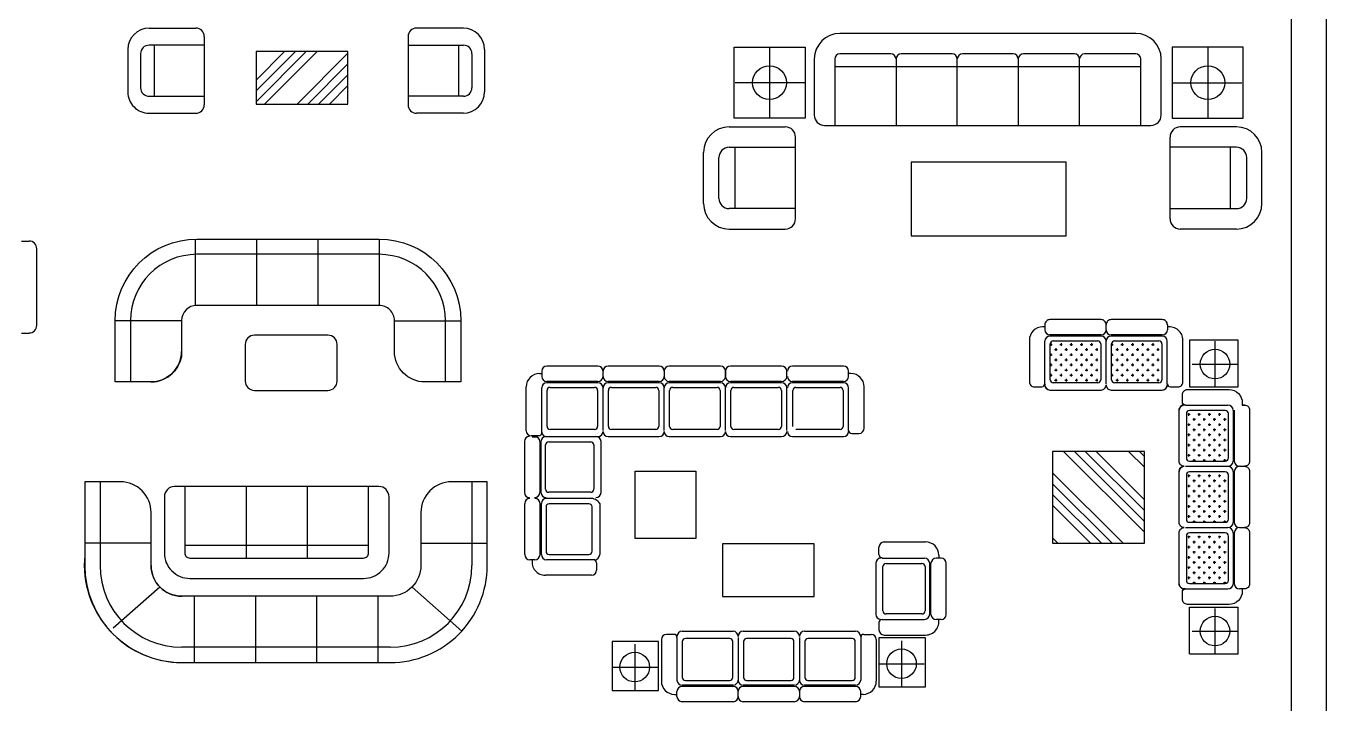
# Model space of a CAD drawing. Header units: inches. Extents: x 2.2 to 44.7, y 13.7 to 38.5.
# Drawn here: x 10.44 to 23.17, y 21.77 to 28.41 of the extents above; entities that cross this region are included whole.
import ezdxf

# ---------------------------------------------------------------- set-up
doc = ezdxf.new("R2010")
doc.units = ezdxf.units.IN
doc.header["$MEASUREMENT"] = 0
for name, color, linetype in [('02', 2, 'Continuous'), ('1', 1, 'Continuous'), ('kadrbm', 4, 'Continuous')]:
    doc.layers.add(name, color=color, linetype=linetype)

# ---------------------------------------------------------------- blocks, each defined once
blk = doc.blocks.new('kadrbm')
at = {"layer": 'kadrbm', "color": 4}
blk.add_lwpolyline([(0, 0), (0, 24.797), (21, 24.797), (21, 0), (0, 0)], close=True, dxfattribs=at)
blk.add_lwpolyline([(20.663, 0.326), (20.663, 24.46), (0.337, 24.46), (0.337, 0.326), (20.663, 0.326)], dxfattribs=at)

msp = doc.modelspace()

# ---------------------------------------------------------------- linework, layer by layer
at = {"layer": '02'}
for p, q in [((11.645, 28.384), (12.103, 28.384)), ((12.186, 28.301), (12.186, 27.634)), ((14.181, 28.301), (14.181, 27.634)), ((14.723, 28.384), (14.265, 28.384)), ((21.307, 28.332), (18.41, 28.332)), ((11.436, 28.176), (11.436, 27.759)), ((12.186, 28.218), (11.645, 28.218)), ((11.694, 28.218), (11.694, 27.718)), ((14.181, 28.218), (14.723, 28.218)), ((14.674, 28.218), (14.674, 27.718)), ((14.931, 28.176), (14.931, 27.759)), ((17.721, 28.197), (17.721, 27.503)), ((22.013, 28.197), (22.013, 27.503)), ((11.561, 28.134), (11.561, 27.801)), ((14.806, 28.134), (14.806, 27.801)), ((18.16, 28.082), (18.16, 27.532)), ((18.36, 28.082), (18.36, 27.432)), ((18.36, 28.01), (21.357, 28.01)), ((18.91, 28.132), (18.41, 28.132)), ((18.96, 28.082), (18.96, 27.432)), ((19.51, 28.132), (19.01, 28.132)), ((19.56, 27.432), (19.56, 28.082)), ((20.107, 28.132), (19.61, 28.132)), ((20.157, 28.082), (20.157, 27.432)), ((20.707, 28.132), (20.207, 28.132)), ((20.757, 27.432), (20.757, 28.082)), ((21.307, 28.132), (20.807, 28.132)), ((21.357, 27.432), (21.357, 28.082)), ((21.557, 27.532), (21.557, 28.082)), ((18.069, 27.85), (17.386, 27.85)), ((21.665, 27.85), (22.348, 27.85)), ((11.645, 27.718), (12.186, 27.718)), ((14.723, 27.718), (14.181, 27.718)), ((11.645, 27.551), (12.103, 27.551)), ((14.723, 27.551), (14.265, 27.551)), ((17.326, 27.417), (17.876, 27.417)), ((18.26, 27.432), (21.457, 27.432)), ((22.294, 27.417), (21.744, 27.417)), ((17.976, 26.517), (17.976, 27.317)), ((21.644, 26.517), (21.644, 27.317)), ((17.076, 26.667), (17.076, 27.167)), ((17.226, 26.717), (17.226, 27.117)), ((17.326, 27.217), (17.976, 27.217)), ((17.385, 26.617), (17.385, 27.217)), ((22.294, 27.217), (21.644, 27.217)), ((22.236, 26.617), (22.236, 27.217)), ((22.394, 26.717), (22.394, 27.117)), ((22.544, 26.667), (22.544, 27.167)), ((17.976, 26.617), (17.326, 26.617)), ((21.644, 26.617), (22.294, 26.617)), ((17.326, 26.417), (17.876, 26.417)), ((22.294, 26.417), (21.744, 26.417)), ((10.395, 26.298), (10.47, 26.298)), ((12.098, 26.319), (12.098, 25.669)), ((12.698, 26.319), (12.698, 25.669)), ((13.298, 26.319), (13.298, 25.669)), ((13.898, 26.319), (13.898, 25.669)), ((10.545, 25.474), (10.545, 26.224)), ((13.898, 26.169), (12.113, 26.169)), ((13.898, 25.669), (12.113, 25.669)), ((11.963, 25.519), (11.313, 25.519)), ((11.463, 25.519), (11.463, 24.919)), ((14.048, 25.519), (14.698, 25.519)), ((14.548, 24.919), (14.548, 25.519)), ((20.418, 25.48), (20.418, 25.43)), ((21.018, 25.43), (21.018, 25.48)), ((21.618, 25.48), (21.618, 25.43)), ((10.395, 25.398), (10.47, 25.398)), ((20.968, 25.38), (20.468, 25.38)), ((20.968, 25.368), (20.468, 25.368)), ((21.568, 25.38), (21.068, 25.38)), ((21.567, 25.368), (21.068, 25.368)), ((20.418, 24.901), (20.418, 25.318)), ((20.47, 24.941), (20.47, 25.292)), ((20.5, 25.322), (20.935, 25.322)), ((20.965, 25.292), (20.965, 24.941)), ((21.018, 24.901), (21.018, 25.318)), ((21.07, 24.941), (21.07, 25.292)), ((21.1, 25.322), (21.534, 25.322)), ((21.564, 25.292), (21.564, 24.941)), ((21.617, 24.901), (21.617, 25.318)), ((22.084, 24.872), (22.084, 25.317)), ((21.861, 25.094), (22.307, 25.094)), ((15.469, 25.002), (15.489, 25.002)), ((15.491, 25.024), (15.491, 24.974)), ((16.041, 25.074), (15.541, 25.074)), ((16.091, 24.974), (16.091, 25.024)), ((16.641, 25.074), (16.141, 25.074)), ((16.691, 25.024), (16.691, 24.974)), ((17.24, 25.074), (16.74, 25.074)), ((17.29, 25.024), (17.29, 24.974)), ((17.291, 24.974), (17.291, 25.024)), ((17.84, 25.074), (17.34, 25.074)), ((17.89, 24.974), (17.89, 25.024)), ((18.446, 25.074), (17.946, 25.074)), ((18.496, 24.974), (18.496, 25.024)), ((18.518, 25.002), (18.498, 25.002)), ((15.339, 24.441), (15.339, 24.872)), ((15.491, 24.421), (15.491, 24.862)), ((16.041, 24.924), (15.541, 24.924)), ((16.041, 24.912), (15.541, 24.912)), ((15.543, 24.484), (15.543, 24.836)), ((15.573, 24.866), (16.008, 24.866)), ((16.038, 24.836), (16.038, 24.484)), ((16.091, 24.445), (16.091, 24.862)), ((16.641, 24.924), (16.141, 24.924)), ((16.64, 24.912), (16.141, 24.912)), ((16.143, 24.484), (16.143, 24.836)), ((16.173, 24.866), (16.607, 24.866)), ((16.637, 24.836), (16.637, 24.484)), ((16.69, 24.445), (16.69, 24.862)), ((16.691, 24.445), (16.691, 24.862)), ((17.24, 24.924), (16.74, 24.924)), ((17.24, 24.912), (16.74, 24.912)), ((16.743, 24.484), (16.743, 24.836)), ((16.773, 24.866), (17.207, 24.866)), ((17.237, 24.836), (17.237, 24.484)), ((17.29, 24.445), (17.29, 24.862)), ((17.84, 24.924), (17.34, 24.924)), ((17.84, 24.912), (17.34, 24.912)), ((17.342, 24.484), (17.342, 24.836)), ((17.372, 24.866), (17.807, 24.866)), ((17.837, 24.836), (17.837, 24.484)), ((17.89, 24.445), (17.89, 24.862)), ((18.446, 24.924), (17.946, 24.924)), ((18.446, 24.912), (17.946, 24.912)), ((17.949, 24.484), (17.949, 24.836)), ((17.979, 24.866), (18.413, 24.866)), ((18.443, 24.836), (18.443, 24.484)), ((18.496, 24.445), (18.496, 24.862)), ((18.648, 24.465), (18.648, 24.872)), ((20.935, 24.911), (20.5, 24.911)), ((21.534, 24.911), (21.1, 24.911)), ((21.794, 24.693), (22.211, 24.693)), ((21.804, 24.609), (21.804, 24.175)), ((22.185, 24.639), (21.834, 24.639)), ((22.215, 24.175), (22.215, 24.609)), ((22.261, 24.642), (22.261, 24.143)), ((22.273, 24.643), (22.273, 24.143)), ((16.008, 24.454), (15.573, 24.454)), ((16.607, 24.454), (16.173, 24.454)), ((17.207, 24.454), (16.773, 24.454)), ((17.807, 24.454), (17.372, 24.454)), ((18.413, 24.454), (17.979, 24.454)), ((15.321, 24.337), (15.321, 23.837)), ((15.461, 24.391), (15.389, 24.391)), ((15.397, 24.381), (15.447, 24.381)), ((15.471, 24.337), (15.471, 23.837)), ((15.483, 24.336), (15.483, 23.837)), ((15.541, 24.384), (16.041, 24.384)), ((16.036, 24.381), (15.559, 24.381)), ((15.559, 24.333), (15.97, 24.333)), ((16.071, 23.837), (16.071, 24.336)), ((16.141, 24.384), (16.64, 24.384)), ((16.74, 24.384), (17.24, 24.384)), ((17.34, 24.384), (17.84, 24.384)), ((17.946, 24.384), (18.446, 24.384)), ((18.526, 24.415), (18.598, 24.415)), ((15.529, 23.869), (15.529, 24.303)), ((16, 24.303), (16, 23.869)), ((21.794, 24.093), (22.211, 24.093)), ((21.834, 24.145), (22.185, 24.145)), ((22.323, 24.093), (22.373, 24.093)), ((11.015, 23.941), (11.015, 23.121)), ((11.165, 23.941), (11.165, 23.121)), ((14.807, 23.941), (14.807, 23.121)), ((21.804, 24.009), (21.804, 23.575)), ((22.185, 24.039), (21.834, 24.039)), ((22.215, 23.575), (22.215, 24.009)), ((22.261, 24.042), (22.261, 23.543)), ((22.273, 24.043), (22.273, 23.543)), ((12.595, 23.895), (12.595, 23.195)), ((13.195, 23.895), (13.195, 23.195)), ((15.97, 23.839), (15.559, 23.839)), ((15.324, 23.228), (15.324, 23.728)), ((15.474, 23.228), (15.474, 23.728)), ((15.487, 23.228), (15.487, 23.728)), ((15.991, 23.778), (15.514, 23.778)), ((15.533, 23.696), (15.533, 23.261)), ((15.953, 23.726), (15.563, 23.726)), ((15.983, 23.261), (15.983, 23.696)), ((16.058, 23.728), (16.058, 23.228)), ((21.794, 23.493), (22.211, 23.493)), ((21.834, 23.545), (22.185, 23.545)), ((22.185, 23.44), (21.834, 23.44)), ((22.261, 23.443), (22.261, 22.943)), ((22.273, 23.443), (22.273, 22.943)), ((22.323, 23.493), (22.373, 23.493)), ((13.795, 23.317), (11.995, 23.317)), ((18.793, 23.229), (18.793, 23.302)), ((18.843, 23.352), (19.25, 23.352)), ((21.804, 23.41), (21.804, 22.975)), ((22.215, 22.975), (22.215, 23.41)), ((15.424, 23.178), (15.374, 23.178)), ((15.997, 23.178), (15.537, 23.178)), ((15.563, 23.231), (15.953, 23.231)), ((18.823, 23.193), (19.24, 23.193)), ((19.402, 23.193), (19.352, 23.193)), ((19.38, 23.222), (19.38, 23.202)), ((16.027, 23.148), (16.027, 23.076)), ((18.762, 23.143), (18.762, 22.644)), ((18.832, 22.677), (18.832, 23.111)), ((18.862, 23.141), (19.214, 23.141)), ((19.244, 23.111), (19.244, 22.677)), ((19.29, 22.644), (19.29, 23.143)), ((19.302, 22.643), (19.302, 23.143)), ((19.452, 22.643), (19.452, 23.143)), ((15.977, 23.026), (15.526, 23.026)), ((21.834, 22.945), (22.185, 22.945)), ((11.751, 22.911), (11.295, 22.507)), ((12.086, 22.821), (12.086, 22.171)), ((12.686, 22.821), (12.686, 22.171)), ((13.286, 22.821), (13.286, 22.171)), ((13.886, 22.821), (13.886, 22.171)), ((14.221, 22.911), (14.708, 22.48)), ((21.794, 22.893), (22.211, 22.893)), ((22.373, 22.893), (22.323, 22.893)), ((22.084, 22.257), (22.084, 22.702)), ((18.793, 22.563), (18.793, 22.491)), ((18.823, 22.594), (19.24, 22.594)), ((19.214, 22.647), (18.862, 22.647)), ((19.402, 22.593), (19.352, 22.593)), ((16.785, 22.447), (16.712, 22.447)), ((16.815, 22.417), (16.815, 22)), ((16.865, 22.478), (17.364, 22.478)), ((17.331, 22.407), (16.897, 22.407)), ((17.414, 22.417), (17.414, 22)), ((17.464, 22.478), (17.964, 22.478)), ((17.931, 22.407), (17.497, 22.407)), ((18.014, 22.417), (18.014, 22)), ((18.064, 22.478), (18.564, 22.478)), ((18.531, 22.407), (18.097, 22.407)), ((18.614, 22.417), (18.614, 22)), ((18.644, 22.447), (18.717, 22.447)), ((18.843, 22.441), (19.25, 22.441)), ((21.861, 22.479), (22.307, 22.479)), ((14.007, 22.321), (11.965, 22.321)), ((16.401, 22.35), (16.401, 21.904)), ((16.662, 22.397), (16.662, 21.99)), ((16.867, 22.377), (16.867, 22.026)), ((17.361, 22.026), (17.361, 22.377)), ((17.467, 22.377), (17.467, 22.026)), ((17.961, 22.026), (17.961, 22.377)), ((18.067, 22.377), (18.067, 22.026)), ((18.561, 22.026), (18.561, 22.377)), ((18.767, 22.397), (18.767, 21.99)), ((19.014, 22.383), (19.014, 21.937)), ((18.792, 22.16), (19.237, 22.16)), ((16.179, 22.127), (16.624, 22.127)), ((17.364, 21.95), (16.865, 21.95)), ((17.365, 21.938), (16.865, 21.938)), ((16.897, 21.996), (17.331, 21.996)), ((17.964, 21.95), (17.464, 21.95)), ((17.964, 21.938), (17.464, 21.938)), ((17.497, 21.996), (17.931, 21.996)), ((18.564, 21.95), (18.064, 21.95)), ((18.564, 21.938), (18.064, 21.938)), ((18.097, 21.996), (18.531, 21.996)), ((16.792, 21.86), (16.812, 21.86)), ((16.815, 21.838), (16.815, 21.888)), ((17.365, 21.788), (16.865, 21.788)), ((17.414, 21.838), (17.414, 21.888)), ((17.964, 21.788), (17.464, 21.788)), ((18.015, 21.888), (18.015, 21.838)), ((18.564, 21.788), (18.064, 21.788)), ((18.614, 21.838), (18.614, 21.888)), ((18.637, 21.86), (18.617, 21.86))]:
    msp.add_line(p, q, dxfattribs=at)
for points in [[(13.593, 27.64), (13.593, 28.156), (12.693, 28.156)], [(12.693, 28.156), (12.693, 27.64), (13.593, 27.64)], [(22.312, 24.871), (22.312, 25.328), (21.833, 25.328)], [(21.833, 25.328), (21.833, 24.871), (22.312, 24.871)], [(20.492, 23.339), (21.392, 23.339), (21.392, 24.239)], [(21.392, 24.239), (20.492, 24.239), (20.492, 23.339)], [(11.665, 23.341), (11.015, 23.341)], [(14.307, 23.341), (14.957, 23.341)], [(21.833, 22.257), (22.312, 22.257), (22.312, 22.714)], [(21.833, 22.257), (21.833, 22.714), (22.312, 22.714)]]:
    msp.add_lwpolyline(points, dxfattribs=at)
for points in [[(18.069, 28.197), (18.069, 27.503), (17.374, 27.503), (17.374, 28.197)], [(21.665, 28.197), (21.665, 27.503), (22.36, 27.503), (22.36, 28.197)], [(19.109, 27.071), (19.109, 26.351), (20.625, 26.351), (20.625, 27.071)], [(16.999, 24.044), (16.999, 23.385), (16.405, 23.385), (16.405, 24.044)], [(18.16, 23.335), (17.26, 23.335), (17.26, 22.819), (18.16, 22.819)], [(19.248, 22.412), (18.792, 22.412), (18.792, 21.932), (19.248, 21.932)], [(16.635, 22.379), (16.179, 22.379), (16.179, 21.899), (16.635, 21.899)]]:
    msp.add_lwpolyline(points, close=True, dxfattribs=at)
for points in [[(11.963, 25.519), (11.963, 25.165, -0.351865), (11.663, 24.919), (11.313, 24.919), (11.313, 25.519, -0.414213), (12.113, 26.319), (13.898, 26.319, -0.414213), (14.698, 25.519), (14.698, 24.919), (14.348, 24.919, -0.414212), (14.048, 25.219), (14.048, 25.519, 0.414218), (13.898, 25.669), (12.098, 25.669, 0.385435)], [(21.618, 25.48, 0.414214), (21.568, 25.53), (21.068, 25.53, 0.418049), (21.018, 25.48, 0.414214), (20.968, 25.53), (20.468, 25.53, 0.414214), (20.418, 25.48)], [(20.418, 25.458), (20.396, 25.458, 0.414214), (20.266, 25.328), (20.266, 24.921, 0.414214), (20.316, 24.871), (20.388, 24.871, 0.414214), (20.418, 24.901, 0.465074), (20.468, 24.84), (20.968, 24.84, 0.414214), (21.018, 24.89, 0.414214), (21.068, 24.84), (21.567, 24.84, 0.461848), (21.618, 24.901)], [(21.618, 24.901, 0.414214), (21.648, 24.871), (21.72, 24.871, 0.414214), (21.77, 24.921), (21.77, 25.328, 0.465572), (21.618, 25.456)], [(22.351, 22.893), (22.351, 22.871, -0.414214), (22.221, 22.741), (21.814, 22.741, -0.414214), (21.764, 22.791), (21.764, 22.863, -0.414214), (21.794, 22.893, -0.465074), (21.733, 22.943), (21.733, 23.443, -0.414214), (21.783, 23.493, -0.414214), (21.733, 23.543), (21.733, 24.042, -0.410409), (21.783, 24.093, -0.414214), (21.733, 24.143), (21.733, 24.642, -0.462883), (21.794, 24.693, -0.414214), (21.764, 24.723), (21.764, 24.795, -0.414214), (21.814, 24.845), (22.221, 24.845, -0.414214), (22.351, 24.715), (22.351, 24.693), (22.373, 24.693), (22.351, 24.693)], [(22.373, 24.693, -0.414214), (22.423, 24.643), (22.423, 24.143, -0.414214), (22.373, 24.093, -0.414214), (22.423, 24.043), (22.423, 23.543, -0.414214), (22.373, 23.493, -0.418049), (22.423, 23.443), (22.423, 22.943, -0.414214), (22.373, 22.893)], [(11.015, 23.221, 0.44051), (11.965, 22.171), (14.007, 22.171, 0.414214), (14.957, 23.121), (14.957, 23.941), (14.607, 23.941, 0.414214), (14.307, 23.641), (14.307, 23.121, -0.414214), (14.007, 22.821), (11.965, 22.821, -0.415264), (11.665, 23.121), (11.665, 23.641, 0.414214), (11.365, 23.941), (11.015, 23.941)], [(11.995, 23.895), (11.995, 23.245, 0.414214), (12.045, 23.195), (13.745, 23.195, 0.414214), (13.795, 23.245), (13.795, 23.895)]]:
    msp.add_lwpolyline(points, format="xyb", dxfattribs=at)
for points in [[(12.677, 24.837), (13.397, 24.837, 0.414214), (13.487, 24.927), (13.487, 25.287, 0.414214), (13.397, 25.377), (12.677, 25.377, 0.414214), (12.587, 25.287), (12.587, 24.927, 0.414214)], [(13.995, 23.795, 0.414214), (13.895, 23.895), (11.895, 23.895, 0.414214), (11.795, 23.795), (11.795, 23.245, 0.414214), (12.045, 22.995), (13.745, 22.995, 0.414214), (13.995, 23.245)]]:
    msp.add_lwpolyline(points, format="xyb", close=True, dxfattribs=at)
for centre, radius in [((17.721, 27.85), 0.166), ((22.013, 27.85), 0.166), ((22.084, 25.094), 0.145), ((22.084, 22.479), 0.145), ((19.014, 22.16), 0.145), ((16.401, 22.127), 0.145)]:
    msp.add_circle(centre, radius, dxfattribs=at)
for centre, radius, start, end in [((11.645, 28.176), 0.208, 89.9974, 179.9974), ((12.103, 28.301), 0.0833, 359.9974, 89.9974), ((14.265, 28.301), 0.0833, 90.0026, 180.0026), ((14.723, 28.176), 0.208, 0.0026, 90.0026), ((18.41, 28.082), 0.25, 90, 180), ((21.307, 28.082), 0.25, 0, 90), ((11.645, 28.134), 0.0833, 89.9974, 179.9974), ((14.723, 28.134), 0.0833, 0.0026, 90.0026), ((18.41, 28.082), 0.05, 90, 180), ((18.91, 28.082), 0.05, 0, 90), ((19.01, 28.082), 0.05, 90, 180), ((19.51, 28.082), 0.05, 0, 90), ((19.61, 28.082), 0.05, 90, 180), ((20.107, 28.082), 0.05, 0, 90), ((20.207, 28.082), 0.05, 90, 180), ((20.707, 28.082), 0.05, 0, 90), ((20.807, 28.082), 0.05, 90, 180), ((21.307, 28.082), 0.05, 0, 90), ((11.645, 27.759), 0.208, 179.9974, 269.9974), ((11.645, 27.801), 0.0833, 179.9974, 269.9974), ((14.723, 27.801), 0.0833, 270.0026, 0.0026), ((14.723, 27.759), 0.208, 270.0026, 0.0026), ((12.103, 27.634), 0.0833, 269.9974, 359.9974), ((14.265, 27.634), 0.0833, 180.0026, 270.0026), ((18.26, 27.532), 0.1, 180, 270), ((21.457, 27.532), 0.1, 270, 0), ((17.326, 27.167), 0.25, 90, 180), ((17.876, 27.317), 0.1, 0, 90), ((21.744, 27.317), 0.1, 90, 180), ((22.294, 27.167), 0.25, 0, 90), ((17.326, 27.117), 0.1, 90, 180), ((22.294, 27.117), 0.1, 0, 90), ((17.326, 26.667), 0.25, 180, 270), ((17.326, 26.717), 0.1, 180, 270), ((22.294, 26.717), 0.1, 270, 0), ((22.294, 26.667), 0.25, 270, 0), ((17.876, 26.517), 0.1, 270, 0), ((21.744, 26.517), 0.1, 180, 270), ((10.47, 26.224), 0.075, 0, 90), ((12.113, 25.519), 0.65, 90, 180), ((13.898, 25.519), 0.65, 0, 90), ((12.113, 25.519), 0.15, 90, 180), ((10.47, 25.474), 0.075, 270, 0), ((20.468, 25.43), 0.05, 180, 270), ((20.468, 25.318), 0.05, 90, 180), ((20.968, 25.43), 0.05, 270, 0), ((20.968, 25.318), 0.05, 0, 90), ((21.068, 25.43), 0.05, 180, 270), ((21.068, 25.318), 0.05, 90, 180), ((21.567, 25.318), 0.05, 0, 90), ((21.568, 25.43), 0.05, 270, 0), ((11.663, 25.219), 0.3, 270, 0), ((20.5, 25.292), 0.03, 90, 180), ((20.935, 25.292), 0.03, 0, 90), ((21.1, 25.292), 0.03, 90, 180), ((21.534, 25.292), 0.03, 0, 90), ((15.469, 24.872), 0.13, 90, 180), ((15.541, 25.024), 0.05, 90, 180), ((15.541, 24.974), 0.05, 180, 270), ((16.041, 25.024), 0.05, 0, 90), ((16.041, 24.974), 0.05, 270, 0), ((16.141, 25.024), 0.05, 90, 180), ((16.141, 24.974), 0.05, 180, 270), ((16.641, 25.024), 0.05, 0, 90), ((16.641, 24.974), 0.05, 270, 0), ((16.74, 25.024), 0.05, 90, 180), ((16.74, 24.974), 0.05, 180, 270), ((17.24, 25.024), 0.05, 0, 90), ((17.24, 24.974), 0.05, 270, 0), ((17.34, 25.024), 0.05, 90, 180), ((17.34, 24.974), 0.05, 180, 270), ((17.84, 25.024), 0.05, 0, 90), ((17.84, 24.974), 0.05, 270, 0), ((17.946, 25.024), 0.05, 90, 180), ((17.946, 24.974), 0.05, 180, 270), ((18.446, 25.024), 0.05, 0, 90), ((18.446, 24.974), 0.05, 270, 0), ((18.518, 24.872), 0.13, 0, 90), ((15.541, 24.862), 0.05, 90, 180), ((15.573, 24.836), 0.03, 90, 180), ((16.008, 24.836), 0.03, 0, 90), ((16.041, 24.862), 0.05, 0, 90), ((16.141, 24.862), 0.05, 90, 180), ((16.173, 24.836), 0.03, 90, 180), ((16.607, 24.836), 0.03, 0, 90), ((16.64, 24.862), 0.05, 0, 90), ((16.74, 24.862), 0.05, 90, 180), ((16.773, 24.836), 0.03, 90, 180), ((17.207, 24.836), 0.03, 0, 90), ((17.24, 24.862), 0.05, 0, 90), ((17.34, 24.862), 0.05, 90, 180), ((17.372, 24.836), 0.03, 90, 180), ((17.807, 24.836), 0.03, 0, 90), ((17.84, 24.862), 0.05, 0, 90), ((17.946, 24.862), 0.05, 90, 180), ((17.979, 24.836), 0.03, 90, 180), ((18.413, 24.836), 0.03, 0, 90), ((18.446, 24.862), 0.05, 0, 90), ((20.468, 24.89), 0.05, 180, 270), ((20.5, 24.941), 0.03, 180, 270), ((20.935, 24.941), 0.03, 270, 0), ((21.1, 24.941), 0.03, 180, 270), ((21.534, 24.941), 0.03, 270, 0), ((21.567, 24.89), 0.05, 270, 0), ((21.783, 24.642), 0.05, 90, 180), ((21.834, 24.609), 0.03, 90, 180), ((22.185, 24.609), 0.03, 0, 90), ((22.211, 24.642), 0.05, 0, 90), ((15.573, 24.484), 0.03, 180, 270), ((16.008, 24.484), 0.03, 270, 0), ((16.173, 24.484), 0.03, 180, 270), ((16.607, 24.484), 0.03, 270, 0), ((16.773, 24.484), 0.03, 180, 270), ((17.207, 24.484), 0.03, 270, 0), ((17.372, 24.484), 0.03, 180, 270), ((17.807, 24.484), 0.03, 270, 0), ((18.413, 24.484), 0.03, 270, 0), ((18.526, 24.445), 0.03, 180, 270), ((18.598, 24.465), 0.05, 270, 0), ((15.371, 24.337), 0.05, 90, 180), ((15.389, 24.441), 0.05, 180, 270), ((15.421, 24.337), 0.05, 0, 90), ((15.461, 24.421), 0.03, 270, 0), ((15.533, 24.336), 0.05, 90, 180), ((15.537, 24.43), 0.0458, 181.0097, 275.3351), ((15.559, 24.303), 0.03, 90, 180), ((15.97, 24.303), 0.03, 0, 90), ((16.021, 24.336), 0.05, 0, 90), ((16.041, 24.434), 0.05, 270, 0), ((16.141, 24.434), 0.05, 180, 270), ((16.64, 24.434), 0.05, 270, 0), ((16.74, 24.434), 0.05, 180, 270), ((17.24, 24.434), 0.05, 270, 0), ((17.34, 24.434), 0.05, 180, 270), ((17.84, 24.434), 0.05, 270, 0), ((17.946, 24.434), 0.05, 180, 270), ((18.446, 24.434), 0.05, 270, 0), ((21.783, 24.042), 0.05, 90, 180), ((21.834, 24.175), 0.03, 180, 270), ((22.185, 24.175), 0.03, 270, 0), ((22.211, 24.143), 0.05, 270, 0), ((22.211, 24.042), 0.05, 0, 90), ((22.323, 24.143), 0.05, 180, 270), ((22.323, 24.043), 0.05, 90, 180), ((21.834, 24.009), 0.03, 90, 180), ((22.185, 24.009), 0.03, 0, 90), ((15.371, 23.837), 0.05, 180, 270), ((15.421, 23.837), 0.05, 270, 0), ((15.533, 23.837), 0.05, 180, 270), ((15.559, 23.869), 0.03, 180, 270), ((15.97, 23.869), 0.03, 270, 0), ((16.021, 23.837), 0.05, 270, 0), ((15.374, 23.728), 0.05, 90, 180), ((15.424, 23.728), 0.05, 0, 90), ((15.537, 23.728), 0.05, 90, 180), ((15.563, 23.696), 0.03, 90, 180), ((15.953, 23.696), 0.03, 0, 90), ((15.969, 23.675), 0.104, 31.1206, 92.7511), ((21.834, 23.575), 0.03, 180, 270), ((22.185, 23.575), 0.03, 270, 0), ((21.834, 23.41), 0.03, 90, 180), ((22.185, 23.41), 0.03, 0, 90), ((22.211, 23.543), 0.05, 270, 0), ((22.211, 23.443), 0.05, 0, 90), ((22.323, 23.543), 0.05, 180, 270), ((22.323, 23.443), 0.05, 90, 180), ((18.843, 23.302), 0.05, 90, 180), ((19.25, 23.222), 0.13, 0, 90), ((15.374, 23.228), 0.05, 180, 270), ((15.526, 23.156), 0.13, 170.1386, 270), ((15.424, 23.228), 0.05, 270, 0), ((15.537, 23.228), 0.05, 180, 270), ((15.563, 23.261), 0.03, 180, 270), ((15.953, 23.261), 0.03, 270, 0), ((15.997, 23.148), 0.03, 0, 90), ((16.008, 23.228), 0.05, 270, 0), ((18.812, 23.143), 0.05, 90, 180), ((18.823, 23.229), 0.03, 180, 270), ((19.24, 23.143), 0.05, 0, 90), ((19.352, 23.143), 0.05, 90, 180), ((19.402, 23.143), 0.05, 0, 90), ((11.965, 23.121), 0.95, 180, 270), ((11.965, 23.121), 0.8, 180, 270), ((11.965, 23.121), 0.3, 180, 270), ((14.007, 23.121), 0.8, 270, 0), ((15.977, 23.076), 0.05, 270, 0), ((18.862, 23.111), 0.03, 90, 180), ((19.214, 23.111), 0.03, 0, 90), ((21.783, 22.943), 0.05, 180, 280.4628), ((21.834, 22.975), 0.03, 180, 270), ((22.185, 22.975), 0.03, 270, 0), ((22.211, 22.943), 0.05, 270, 0), ((22.323, 22.943), 0.05, 180, 270), ((18.862, 22.677), 0.03, 180, 270), ((19.214, 22.677), 0.03, 270, 0), ((18.812, 22.644), 0.05, 180, 270), ((18.823, 22.563), 0.03, 90, 180), ((19.24, 22.644), 0.05, 270, 0), ((19.25, 22.571), 0.13, 270, 9.8614), ((19.352, 22.643), 0.05, 180, 270), ((19.402, 22.643), 0.05, 270, 0), ((16.712, 22.397), 0.05, 90, 180), ((16.785, 22.417), 0.03, 0, 90), ((16.865, 22.428), 0.05, 90, 180), ((16.897, 22.377), 0.03, 90, 180), ((17.331, 22.377), 0.03, 0, 90), ((17.364, 22.428), 0.05, 0, 90), ((17.464, 22.428), 0.05, 90, 180), ((17.497, 22.377), 0.03, 90, 180), ((17.931, 22.377), 0.03, 0, 90), ((17.964, 22.428), 0.05, 0, 90), ((18.064, 22.428), 0.05, 90, 180), ((18.097, 22.377), 0.03, 90, 180), ((18.531, 22.377), 0.03, 0, 90), ((18.564, 22.428), 0.05, 0, 90), ((18.644, 22.417), 0.03, 90, 180), ((18.717, 22.397), 0.05, 0, 90), ((18.843, 22.491), 0.05, 180, 270), ((16.897, 22.026), 0.03, 180, 270), ((17.331, 22.026), 0.03, 270, 0), ((17.497, 22.026), 0.03, 180, 270), ((17.931, 22.026), 0.03, 270, 0), ((18.097, 22.026), 0.03, 180, 270), ((18.531, 22.026), 0.03, 270, 0), ((16.792, 21.99), 0.13, 180, 270), ((16.865, 22), 0.05, 180, 270), ((16.865, 21.888), 0.05, 90, 180), ((17.364, 22), 0.05, 270, 0), ((17.365, 21.888), 0.05, 0, 90), ((17.464, 22), 0.05, 180, 270), ((17.464, 21.888), 0.05, 90, 180), ((17.964, 22), 0.05, 270, 0), ((17.964, 21.888), 0.05, 0, 90), ((18.064, 22), 0.05, 180, 270), ((18.064, 21.888), 0.05, 90, 180), ((18.564, 22), 0.05, 270, 0), ((18.564, 21.888), 0.05, 0, 90), ((18.637, 21.99), 0.13, 270, 0), ((16.865, 21.838), 0.05, 180, 270), ((17.365, 21.838), 0.05, 270, 0), ((17.464, 21.838), 0.05, 180, 270), ((17.964, 21.838), 0.05, 270, 0), ((18.064, 21.838), 0.05, 180, 270), ((18.564, 21.838), 0.05, 270, 0)]:
    msp.add_arc(centre, radius, start, end, dxfattribs=at)
at = {"layer": '1'}
for p, q in [((13.185, 28.156), (12.693, 27.664)), ((13.079, 28.156), (12.693, 27.77)), ((12.973, 28.156), (12.693, 27.876)), ((13.291, 28.156), (12.776, 27.64)), ((13.593, 28.14), (13.094, 27.64)), ((13.593, 28.034), (13.2, 27.64)), ((13.593, 27.928), (13.306, 27.64)), ((13.593, 27.822), (13.412, 27.64)), ((20.47, 25.286), (20.488, 25.286)), ((20.476, 25.299), (20.476, 25.274)), ((20.513, 25.236), (20.538, 25.236)), ((20.526, 25.249), (20.526, 25.224)), ((20.563, 25.286), (20.588, 25.286)), ((20.576, 25.299), (20.576, 25.274)), ((20.613, 25.236), (20.638, 25.236)), ((20.626, 25.249), (20.626, 25.224)), ((20.663, 25.286), (20.688, 25.286)), ((20.676, 25.299), (20.676, 25.274)), ((20.713, 25.236), (20.738, 25.236)), ((20.726, 25.249), (20.726, 25.224)), ((20.763, 25.286), (20.788, 25.286)), ((20.776, 25.299), (20.776, 25.274)), ((20.813, 25.236), (20.838, 25.236)), ((20.826, 25.249), (20.826, 25.224)), ((20.863, 25.286), (20.888, 25.286)), ((20.876, 25.299), (20.876, 25.274)), ((20.913, 25.236), (20.938, 25.236)), ((20.926, 25.249), (20.926, 25.224)), ((20.963, 25.286), (20.965, 25.286)), ((21.07, 25.286), (21.088, 25.286)), ((21.075, 25.299), (21.075, 25.274)), ((21.113, 25.236), (21.138, 25.236)), ((21.125, 25.249), (21.125, 25.224)), ((21.163, 25.286), (21.188, 25.286)), ((21.175, 25.299), (21.175, 25.274)), ((21.213, 25.236), (21.238, 25.236)), ((21.225, 25.249), (21.225, 25.224)), ((21.263, 25.286), (21.288, 25.286)), ((21.275, 25.299), (21.275, 25.274)), ((21.313, 25.236), (21.338, 25.236)), ((21.325, 25.249), (21.325, 25.224)), ((21.363, 25.286), (21.388, 25.286)), ((21.375, 25.299), (21.375, 25.274)), ((21.413, 25.236), (21.438, 25.236)), ((21.425, 25.249), (21.425, 25.224)), ((21.463, 25.286), (21.488, 25.286)), ((21.475, 25.299), (21.475, 25.274)), ((21.513, 25.236), (21.538, 25.236)), ((21.525, 25.249), (21.525, 25.224)), ((21.563, 25.286), (21.564, 25.286)), ((20.47, 25.186), (20.488, 25.186)), ((20.47, 25.086), (20.488, 25.086)), ((20.476, 25.199), (20.476, 25.174)), ((20.476, 25.099), (20.476, 25.074)), ((20.513, 25.136), (20.538, 25.136)), ((20.526, 25.149), (20.526, 25.124)), ((20.563, 25.186), (20.588, 25.186)), ((20.563, 25.086), (20.588, 25.086)), ((20.576, 25.199), (20.576, 25.174)), ((20.576, 25.099), (20.576, 25.074)), ((20.613, 25.136), (20.638, 25.136)), ((20.626, 25.149), (20.626, 25.124)), ((20.663, 25.186), (20.688, 25.186)), ((20.663, 25.086), (20.688, 25.086)), ((20.676, 25.199), (20.676, 25.174)), ((20.676, 25.099), (20.676, 25.074)), ((20.713, 25.136), (20.738, 25.136)), ((20.726, 25.149), (20.726, 25.124)), ((20.763, 25.186), (20.788, 25.186)), ((20.763, 25.086), (20.788, 25.086)), ((20.776, 25.199), (20.776, 25.174)), ((20.776, 25.099), (20.776, 25.074)), ((20.813, 25.136), (20.838, 25.136)), ((20.826, 25.149), (20.826, 25.124)), ((20.863, 25.186), (20.888, 25.186)), ((20.863, 25.086), (20.888, 25.086)), ((20.876, 25.199), (20.876, 25.174)), ((20.876, 25.099), (20.876, 25.074)), ((20.913, 25.136), (20.938, 25.136)), ((20.926, 25.149), (20.926, 25.124)), ((20.963, 25.186), (20.965, 25.186)), ((20.963, 25.086), (20.965, 25.086)), ((21.07, 25.186), (21.088, 25.186)), ((21.07, 25.086), (21.088, 25.086)), ((21.075, 25.199), (21.075, 25.174)), ((21.075, 25.099), (21.075, 25.074)), ((21.113, 25.136), (21.138, 25.136)), ((21.125, 25.149), (21.125, 25.124)), ((21.163, 25.186), (21.188, 25.186)), ((21.163, 25.086), (21.188, 25.086)), ((21.175, 25.199), (21.175, 25.174)), ((21.175, 25.099), (21.175, 25.074)), ((21.213, 25.136), (21.238, 25.136)), ((21.225, 25.149), (21.225, 25.124)), ((21.263, 25.186), (21.288, 25.186)), ((21.263, 25.086), (21.288, 25.086)), ((21.275, 25.199), (21.275, 25.174)), ((21.275, 25.099), (21.275, 25.074)), ((21.313, 25.136), (21.338, 25.136)), ((21.325, 25.149), (21.325, 25.124)), ((21.363, 25.186), (21.388, 25.186)), ((21.363, 25.086), (21.388, 25.086)), ((21.375, 25.199), (21.375, 25.174)), ((21.375, 25.099), (21.375, 25.074)), ((21.413, 25.136), (21.438, 25.136)), ((21.425, 25.149), (21.425, 25.124)), ((21.463, 25.186), (21.488, 25.186)), ((21.463, 25.086), (21.488, 25.086)), ((21.475, 25.199), (21.475, 25.174)), ((21.475, 25.099), (21.475, 25.074)), ((21.513, 25.136), (21.538, 25.136)), ((21.525, 25.149), (21.525, 25.124)), ((21.563, 25.186), (21.564, 25.186)), ((21.563, 25.086), (21.564, 25.086)), ((20.47, 24.986), (20.488, 24.986)), ((20.476, 24.999), (20.476, 24.974)), ((20.513, 25.036), (20.538, 25.036)), ((20.526, 25.049), (20.526, 25.024)), ((20.563, 24.986), (20.588, 24.986)), ((20.576, 24.999), (20.576, 24.974)), ((20.613, 25.036), (20.638, 25.036)), ((20.626, 25.049), (20.626, 25.024)), ((20.663, 24.986), (20.688, 24.986)), ((20.676, 24.999), (20.676, 24.974)), ((20.713, 25.036), (20.738, 25.036)), ((20.726, 25.049), (20.726, 25.024)), ((20.763, 24.986), (20.788, 24.986)), ((20.776, 24.999), (20.776, 24.974)), ((20.813, 25.036), (20.838, 25.036)), ((20.826, 25.049), (20.826, 25.024)), ((20.863, 24.986), (20.888, 24.986)), ((20.876, 24.999), (20.876, 24.974)), ((20.913, 25.036), (20.938, 25.036)), ((20.926, 25.049), (20.926, 25.024)), ((20.963, 24.986), (20.965, 24.986)), ((21.07, 24.986), (21.088, 24.986)), ((21.075, 24.999), (21.075, 24.974)), ((21.113, 25.036), (21.138, 25.036)), ((21.125, 25.049), (21.125, 25.024)), ((21.163, 24.986), (21.188, 24.986)), ((21.175, 24.999), (21.175, 24.974)), ((21.213, 25.036), (21.238, 25.036)), ((21.225, 25.049), (21.225, 25.024)), ((21.263, 24.986), (21.288, 24.986)), ((21.275, 24.999), (21.275, 24.974)), ((21.313, 25.036), (21.338, 25.036)), ((21.325, 25.049), (21.325, 25.024)), ((21.363, 24.986), (21.388, 24.986)), ((21.375, 24.999), (21.375, 24.974)), ((21.413, 25.036), (21.438, 25.036)), ((21.425, 25.049), (21.425, 25.024)), ((21.463, 24.986), (21.488, 24.986)), ((21.475, 24.999), (21.475, 24.974)), ((21.513, 25.036), (21.538, 25.036)), ((21.525, 25.049), (21.525, 25.024)), ((21.563, 24.986), (21.564, 24.986)), ((20.513, 24.936), (20.538, 24.936)), ((20.526, 24.949), (20.526, 24.924)), ((20.613, 24.936), (20.638, 24.936)), ((20.626, 24.949), (20.626, 24.924)), ((20.713, 24.936), (20.738, 24.936)), ((20.726, 24.949), (20.726, 24.924)), ((20.813, 24.936), (20.838, 24.936)), ((20.826, 24.949), (20.826, 24.924)), ((20.913, 24.936), (20.938, 24.936)), ((20.926, 24.949), (20.926, 24.924)), ((21.113, 24.936), (21.138, 24.936)), ((21.125, 24.949), (21.125, 24.924)), ((21.213, 24.936), (21.238, 24.936)), ((21.225, 24.949), (21.225, 24.924)), ((21.313, 24.936), (21.338, 24.936)), ((21.325, 24.949), (21.325, 24.924)), ((21.413, 24.936), (21.438, 24.936)), ((21.425, 24.949), (21.425, 24.924)), ((21.513, 24.936), (21.538, 24.936)), ((21.525, 24.949), (21.525, 24.924)), ((21.842, 24.6), (21.817, 24.6)), ((21.829, 24.588), (21.829, 24.613)), ((21.879, 24.638), (21.879, 24.639)), ((21.942, 24.6), (21.917, 24.6)), ((21.929, 24.588), (21.929, 24.613)), ((21.979, 24.638), (21.979, 24.639)), ((22.042, 24.6), (22.017, 24.6)), ((22.029, 24.588), (22.029, 24.613)), ((22.079, 24.638), (22.079, 24.639)), ((22.142, 24.6), (22.117, 24.6)), ((22.129, 24.588), (22.129, 24.613)), ((22.179, 24.638), (22.179, 24.639)), ((21.842, 24.5), (21.817, 24.5)), ((21.829, 24.488), (21.829, 24.513)), ((21.892, 24.55), (21.867, 24.55)), ((21.892, 24.45), (21.867, 24.45)), ((21.879, 24.538), (21.879, 24.563)), ((21.879, 24.438), (21.879, 24.463)), ((21.942, 24.5), (21.917, 24.5)), ((21.929, 24.488), (21.929, 24.513)), ((21.992, 24.55), (21.967, 24.55)), ((21.992, 24.45), (21.967, 24.45)), ((21.979, 24.538), (21.979, 24.563)), ((21.979, 24.438), (21.979, 24.463)), ((22.042, 24.5), (22.017, 24.5)), ((22.029, 24.488), (22.029, 24.513)), ((22.092, 24.55), (22.067, 24.55)), ((22.092, 24.45), (22.067, 24.45)), ((22.079, 24.538), (22.079, 24.563)), ((22.079, 24.438), (22.079, 24.463)), ((22.142, 24.5), (22.117, 24.5)), ((22.129, 24.488), (22.129, 24.513)), ((22.192, 24.55), (22.167, 24.55)), ((22.192, 24.45), (22.167, 24.45)), ((22.179, 24.538), (22.179, 24.563)), ((22.179, 24.438), (22.179, 24.463)), ((21.842, 24.4), (21.817, 24.4)), ((21.829, 24.388), (21.829, 24.413)), ((21.892, 24.35), (21.867, 24.35)), ((21.879, 24.338), (21.879, 24.363)), ((21.942, 24.4), (21.917, 24.4)), ((21.929, 24.388), (21.929, 24.413)), ((21.992, 24.35), (21.967, 24.35)), ((21.979, 24.338), (21.979, 24.363)), ((22.042, 24.4), (22.017, 24.4)), ((22.029, 24.388), (22.029, 24.413)), ((22.092, 24.35), (22.067, 24.35)), ((22.079, 24.338), (22.079, 24.363)), ((22.142, 24.4), (22.117, 24.4)), ((22.129, 24.388), (22.129, 24.413)), ((22.192, 24.35), (22.167, 24.35)), ((22.179, 24.338), (22.179, 24.363)), ((20.601, 24.239), (21.392, 23.448)), ((20.707, 24.239), (21.392, 23.554)), ((20.813, 24.239), (21.392, 23.66)), ((20.919, 24.239), (21.392, 23.766)), ((21.237, 24.239), (21.392, 24.084)), ((21.344, 24.239), (21.392, 24.19)), ((21.842, 24.3), (21.817, 24.3)), ((21.842, 24.2), (21.817, 24.2)), ((21.829, 24.288), (21.829, 24.313)), ((21.829, 24.188), (21.829, 24.213)), ((21.892, 24.25), (21.867, 24.25)), ((21.879, 24.238), (21.879, 24.263)), ((21.942, 24.3), (21.917, 24.3)), ((21.942, 24.2), (21.917, 24.2)), ((21.929, 24.288), (21.929, 24.313)), ((21.929, 24.188), (21.929, 24.213)), ((21.992, 24.25), (21.967, 24.25)), ((21.979, 24.238), (21.979, 24.263)), ((22.042, 24.3), (22.017, 24.3)), ((22.042, 24.2), (22.017, 24.2)), ((22.029, 24.288), (22.029, 24.313)), ((22.029, 24.188), (22.029, 24.213)), ((22.092, 24.25), (22.067, 24.25)), ((22.079, 24.238), (22.079, 24.263)), ((22.142, 24.3), (22.117, 24.3)), ((22.142, 24.2), (22.117, 24.2)), ((22.129, 24.288), (22.129, 24.313)), ((22.129, 24.188), (22.129, 24.213)), ((22.192, 24.25), (22.167, 24.25)), ((22.179, 24.238), (22.179, 24.263)), ((21.892, 24.15), (21.867, 24.15)), ((21.879, 24.145), (21.879, 24.163)), ((21.992, 24.15), (21.967, 24.15)), ((21.979, 24.145), (21.979, 24.163)), ((22.092, 24.15), (22.067, 24.15)), ((22.079, 24.145), (22.079, 24.163)), ((22.192, 24.15), (22.167, 24.15)), ((22.179, 24.145), (22.179, 24.163)), ((20.492, 24.03), (21.183, 23.339)), ((21.842, 24), (21.817, 24)), ((21.829, 23.988), (21.829, 24.013)), ((21.892, 23.95), (21.867, 23.95)), ((21.879, 24.038), (21.879, 24.039)), ((21.879, 23.938), (21.879, 23.963)), ((21.942, 24), (21.917, 24)), ((21.929, 23.988), (21.929, 24.013)), ((21.992, 23.95), (21.967, 23.95)), ((21.979, 24.038), (21.979, 24.039)), ((21.979, 23.938), (21.979, 23.963)), ((22.042, 24), (22.017, 24)), ((22.029, 23.988), (22.029, 24.013)), ((22.092, 23.95), (22.067, 23.95)), ((22.079, 24.038), (22.079, 24.039)), ((22.079, 23.938), (22.079, 23.963)), ((22.142, 24), (22.117, 24)), ((22.129, 23.988), (22.129, 24.013)), ((22.192, 23.95), (22.167, 23.95)), ((22.179, 24.038), (22.179, 24.039)), ((22.179, 23.938), (22.179, 23.963)), ((20.492, 23.923), (21.077, 23.339)), ((20.492, 23.817), (20.971, 23.339)), ((21.842, 23.9), (21.817, 23.9)), ((21.829, 23.888), (21.829, 23.913)), ((21.829, 23.788), (21.829, 23.813)), ((21.892, 23.85), (21.867, 23.85)), ((21.879, 23.838), (21.879, 23.863)), ((21.942, 23.9), (21.917, 23.9)), ((21.929, 23.888), (21.929, 23.913)), ((21.929, 23.788), (21.929, 23.813)), ((21.992, 23.85), (21.967, 23.85)), ((21.979, 23.838), (21.979, 23.863)), ((22.042, 23.9), (22.017, 23.9)), ((22.029, 23.888), (22.029, 23.913)), ((22.029, 23.788), (22.029, 23.813)), ((22.092, 23.85), (22.067, 23.85)), ((22.079, 23.838), (22.079, 23.863)), ((22.142, 23.9), (22.117, 23.9)), ((22.129, 23.888), (22.129, 23.913)), ((22.129, 23.788), (22.129, 23.813)), ((22.192, 23.85), (22.167, 23.85)), ((22.179, 23.838), (22.179, 23.863)), ((20.492, 23.711), (20.865, 23.339)), ((21.842, 23.8), (21.817, 23.8)), ((21.842, 23.7), (21.817, 23.7)), ((21.829, 23.688), (21.829, 23.713)), ((21.892, 23.75), (21.867, 23.75)), ((21.879, 23.738), (21.879, 23.763)), ((21.942, 23.8), (21.917, 23.8)), ((21.942, 23.7), (21.917, 23.7)), ((21.929, 23.688), (21.929, 23.713)), ((21.992, 23.75), (21.967, 23.75)), ((21.979, 23.738), (21.979, 23.763)), ((22.042, 23.8), (22.017, 23.8)), ((22.042, 23.7), (22.017, 23.7)), ((22.029, 23.688), (22.029, 23.713)), ((22.092, 23.75), (22.067, 23.75)), ((22.079, 23.738), (22.079, 23.763)), ((22.142, 23.8), (22.117, 23.8)), ((22.142, 23.7), (22.117, 23.7)), ((22.129, 23.688), (22.129, 23.713)), ((22.192, 23.75), (22.167, 23.75)), ((22.179, 23.738), (22.179, 23.763)), ((21.842, 23.6), (21.817, 23.6)), ((21.829, 23.588), (21.829, 23.613)), ((21.892, 23.65), (21.867, 23.65)), ((21.879, 23.638), (21.879, 23.663)), ((21.879, 23.545), (21.879, 23.563)), ((21.942, 23.6), (21.917, 23.6)), ((21.929, 23.588), (21.929, 23.613)), ((21.992, 23.65), (21.967, 23.65)), ((21.979, 23.638), (21.979, 23.663)), ((21.979, 23.545), (21.979, 23.563)), ((22.042, 23.6), (22.017, 23.6)), ((22.029, 23.588), (22.029, 23.613)), ((22.092, 23.65), (22.067, 23.65)), ((22.079, 23.638), (22.079, 23.663)), ((22.079, 23.545), (22.079, 23.563)), ((22.142, 23.6), (22.117, 23.6)), ((22.129, 23.588), (22.129, 23.613)), ((22.192, 23.65), (22.167, 23.65)), ((22.179, 23.638), (22.179, 23.663)), ((22.179, 23.545), (22.179, 23.563)), ((21.892, 23.55), (21.867, 23.55)), ((21.879, 23.438), (21.879, 23.44)), ((21.992, 23.55), (21.967, 23.55)), ((21.979, 23.438), (21.979, 23.44)), ((22.092, 23.55), (22.067, 23.55)), ((22.079, 23.438), (22.079, 23.44)), ((22.192, 23.55), (22.167, 23.55)), ((22.179, 23.438), (22.179, 23.44)), ((20.492, 23.393), (20.546, 23.339)), ((21.842, 23.401), (21.817, 23.401)), ((21.842, 23.301), (21.817, 23.301)), ((21.829, 23.388), (21.829, 23.413)), ((21.829, 23.288), (21.829, 23.313)), ((21.892, 23.351), (21.867, 23.351)), ((21.879, 23.338), (21.879, 23.363)), ((21.942, 23.401), (21.917, 23.401)), ((21.942, 23.301), (21.917, 23.301)), ((21.929, 23.388), (21.929, 23.413)), ((21.929, 23.288), (21.929, 23.313)), ((21.992, 23.351), (21.967, 23.351)), ((21.979, 23.338), (21.979, 23.363)), ((22.042, 23.401), (22.017, 23.401)), ((22.042, 23.301), (22.017, 23.301)), ((22.029, 23.388), (22.029, 23.413)), ((22.029, 23.288), (22.029, 23.313)), ((22.092, 23.351), (22.067, 23.351)), ((22.079, 23.338), (22.079, 23.363)), ((22.142, 23.401), (22.117, 23.401)), ((22.142, 23.301), (22.117, 23.301)), ((22.129, 23.388), (22.129, 23.413)), ((22.129, 23.288), (22.129, 23.313)), ((22.192, 23.351), (22.167, 23.351)), ((22.179, 23.338), (22.179, 23.363)), ((21.842, 23.201), (21.817, 23.201)), ((21.829, 23.188), (21.829, 23.213)), ((21.892, 23.251), (21.867, 23.251)), ((21.879, 23.238), (21.879, 23.263)), ((21.942, 23.201), (21.917, 23.201)), ((21.929, 23.188), (21.929, 23.213)), ((21.992, 23.251), (21.967, 23.251)), ((21.979, 23.238), (21.979, 23.263)), ((22.042, 23.201), (22.017, 23.201)), ((22.029, 23.188), (22.029, 23.213)), ((22.092, 23.251), (22.067, 23.251)), ((22.079, 23.238), (22.079, 23.263)), ((22.142, 23.201), (22.117, 23.201)), ((22.129, 23.188), (22.129, 23.213)), ((22.192, 23.251), (22.167, 23.251)), ((22.179, 23.238), (22.179, 23.263)), ((21.842, 23.101), (21.817, 23.101)), ((21.829, 23.088), (21.829, 23.113)), ((21.892, 23.151), (21.867, 23.151)), ((21.892, 23.051), (21.867, 23.051)), ((21.879, 23.138), (21.879, 23.163)), ((21.879, 23.038), (21.879, 23.063)), ((21.942, 23.101), (21.917, 23.101)), ((21.929, 23.088), (21.929, 23.113)), ((21.992, 23.151), (21.967, 23.151)), ((21.992, 23.051), (21.967, 23.051)), ((21.979, 23.138), (21.979, 23.163)), ((21.979, 23.038), (21.979, 23.063)), ((22.042, 23.101), (22.017, 23.101)), ((22.029, 23.088), (22.029, 23.113)), ((22.092, 23.151), (22.067, 23.151)), ((22.092, 23.051), (22.067, 23.051)), ((22.079, 23.138), (22.079, 23.163)), ((22.079, 23.038), (22.079, 23.063)), ((22.142, 23.101), (22.117, 23.101)), ((22.129, 23.088), (22.129, 23.113)), ((22.192, 23.151), (22.167, 23.151)), ((22.192, 23.051), (22.167, 23.051)), ((22.179, 23.138), (22.179, 23.163)), ((22.179, 23.038), (22.179, 23.063)), ((21.842, 23.001), (21.817, 23.001)), ((21.829, 22.988), (21.829, 23.013)), ((21.892, 22.951), (21.867, 22.951)), ((21.879, 22.945), (21.879, 22.963)), ((21.942, 23.001), (21.917, 23.001)), ((21.929, 22.988), (21.929, 23.013)), ((21.992, 22.951), (21.967, 22.951)), ((21.979, 22.945), (21.979, 22.963)), ((22.042, 23.001), (22.017, 23.001)), ((22.029, 22.988), (22.029, 23.013)), ((22.092, 22.951), (22.067, 22.951)), ((22.079, 22.945), (22.079, 22.963)), ((22.142, 23.001), (22.117, 23.001)), ((22.129, 22.988), (22.129, 23.013)), ((22.192, 22.951), (22.167, 22.951)), ((22.179, 22.945), (22.179, 22.963))]:
    msp.add_line(p, q, dxfattribs=at)

# ---------------------------------------------------------------- block references
at = {"layer": 'kadrbm'}
msp.add_blockref('kadrbm', (2.171, 13.697), dxfattribs=at)

doc.saveas('drawing.dxf')
